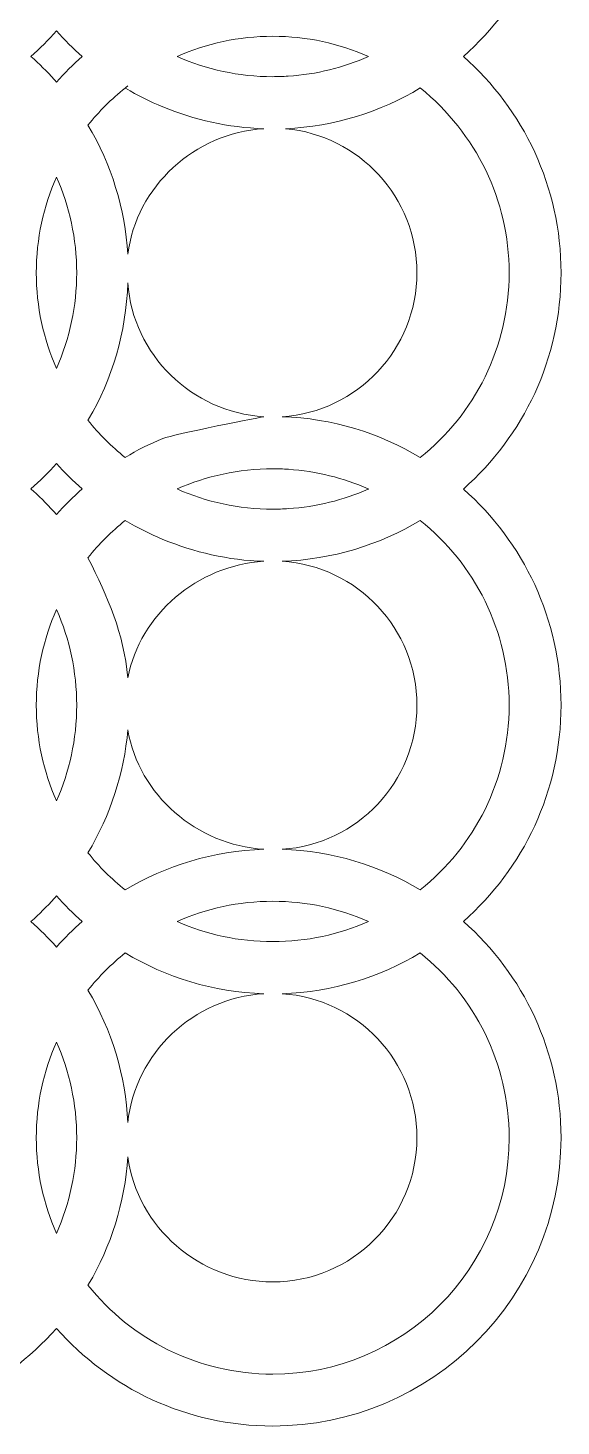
# Model space of a CAD drawing. Header units: centimetres. Extents: x -52 to 52, y -40 to 40.
# Drawn here: x 33.6 to 52.09, y -40 to 8.49 of the extents above; entities that cross this region are included whole.
import ezdxf

# ---------------------------------------------------------------- set-up
doc = ezdxf.new("R2010")
doc.units = ezdxf.units.CM
doc.header["$MEASUREMENT"] = 0
doc.layers.add('layer 1', color=7, linetype='Continuous')

msp = doc.modelspace()

# ---------------------------------------------------------------- linework, layer by layer
at = {"layer": 'layer 1', "color": 177, "lineweight": 9}
for points, knots in [([(5.47965, 7.4999), (5.47965, 7.4999), (5.47954, 7.5), (5.47954, 7.5), (5.47954, 7.5), (5.47954, 7.5), (5.47952, 7.50002), (5.47952, 7.50002), (5.47952, 7.50002), (3.40316, 9.33253), (2.09334, 12.01361), (2.09334, 15), (2.09334, 15), (2.09334, 17.98637), (3.40314, 20.66749), (5.4795, 22.50002), (5.4795, 22.50002), (5.4795, 22.50002), (5.4795, 22.50002), (5.4795, 22.50002), (5.4795, 22.50002), (3.40314, 24.33252), (2.09334, 27.01362), (2.09334, 30), (2.09334, 30), (2.09334, 35.52191), (6.57141, 40), (12.09334, 40), (12.09334, 40), (15.0798, 40), (17.7608, 38.69022), (19.59331, 36.61379), (19.59331, 36.61379), (21.42583, 38.69018), (24.10693, 40), (27.09334, 40), (27.09334, 40), (30.07974, 40), (32.7608, 38.69015), (34.59331, 36.61378), (34.59331, 36.61378), (36.42584, 38.69017), (39.10694, 40), (42.09334, 40), (42.09334, 40), (47.61527, 40), (52.09334, 35.52191), (52.09334, 30), (52.09334, 30), (52.09334, 27.0136), (50.78342, 24.33263), (48.70705, 22.50011), (48.70705, 22.50011), (50.78348, 20.66758), (52.09334, 17.98644), (52.09334, 15), (52.09334, 15), (52.09334, 12.0136), (50.78351, 9.33253), (48.70713, 7.50002), (48.70713, 7.50002), (50.78353, 5.66749), (52.09334, 2.98639), (52.09334, 0), (52.09334, 0), (52.09334, -2.98645), (50.78357, -5.66906), (48.70713, -7.50157), (48.70713, -7.50157), (50.78352, -9.3341), (52.09334, -12.0136), (52.09334, -15), (52.09334, -15), (52.09334, -17.98639), (50.78349, -20.66746), (48.70712, -22.49997), (48.70712, -22.49997), (50.78351, -24.33252), (52.09334, -27.01361), (52.09334, -30), (52.09334, -30), (52.09334, -35.52191), (47.61527, -40), (42.09334, -40), (42.09334, -40), (39.10693, -40), (36.42582, -38.69018), (34.5933, -36.61379), (34.5933, -36.61379), (32.76079, -38.69023), (30.0798, -40), (27.09334, -40), (27.09334, -40), (24.10693, -40), (21.42586, -38.69019), (19.59334, -36.6138), (19.59334, -36.6138), (17.76082, -38.69017), (15.07973, -40), (12.09334, -40), (12.09334, -40), (6.57141, -40), (2.09334, -35.52191), (2.09334, -30), (2.09334, -30), (2.09334, -27.01361), (3.40317, -24.33253), (5.47954, -22.50001), (5.47954, -22.50001), (5.47954, -22.50001), (5.47951, -22.49998), (5.47951, -22.49998), (5.47951, -22.49998), (3.40316, -20.66748), (2.09334, -17.98638), (2.09334, -15), (2.09334, -15), (2.09334, -12.01362), (3.40315, -9.3325), (5.47951, -7.49998), (5.47951, -7.49998), (5.47951, -7.49998), (5.47954, -7.49995), (5.47954, -7.49995)], [0, 0, 0, 0, 0.03125, 0.03125, 0.03125, 0.03125, 0.0625, 0.0625, 0.0625, 0.0625, 0.09375, 0.09375, 0.09375, 0.09375, 0.125, 0.125, 0.125, 0.125, 0.15625, 0.15625, 0.15625, 0.15625, 0.1875, 0.1875, 0.1875, 0.1875, 0.21875, 0.21875, 0.21875, 0.21875, 0.25, 0.25, 0.25, 0.25, 0.28125, 0.28125, 0.28125, 0.28125, 0.3125, 0.3125, 0.3125, 0.3125, 0.34375, 0.34375, 0.34375, 0.34375, 0.375, 0.375, 0.375, 0.375, 0.40625, 0.40625, 0.40625, 0.40625, 0.4375, 0.4375, 0.4375, 0.4375, 0.46875, 0.46875, 0.46875, 0.46875, 0.5, 0.5, 0.5, 0.5, 0.53125, 0.53125, 0.53125, 0.53125, 0.5625, 0.5625, 0.5625, 0.5625, 0.59375, 0.59375, 0.59375, 0.59375, 0.625, 0.625, 0.625, 0.625, 0.65625, 0.65625, 0.65625, 0.65625, 0.6875, 0.6875, 0.6875, 0.6875, 0.71875, 0.71875, 0.71875, 0.71875, 0.75, 0.75, 0.75, 0.75, 0.78125, 0.78125, 0.78125, 0.78125, 0.8125, 0.8125, 0.8125, 0.8125, 0.84375, 0.84375, 0.84375, 0.84375, 0.875, 0.875, 0.875, 0.875, 0.90625, 0.90625, 0.90625, 0.90625, 0.9375, 0.9375, 0.9375, 0.9375, 1, 1, 1, 1]), ([(35.47952, 7.5), (35.16611, 7.22339), (34.86994, 6.92724), (34.59333, 6.61383), (34.59333, 6.61383), (34.59333, 6.61383), (34.59333, 6.61383), (34.59333, 6.61383), (34.59333, 6.61383), (34.56697, 6.64019), (34.54274, 6.67076), (34.5177, 6.6985), (34.5177, 6.6985), (34.5177, 6.6985), (34.51766, 6.69854), (34.51766, 6.69854), (34.51766, 6.69854), (34.51766, 6.69854), (34.51765, 6.69855), (34.51765, 6.69855), (34.51765, 6.69855), (34.51765, 6.69855), (34.51764, 6.69856), (34.51764, 6.69856), (34.51764, 6.69856), (34.51764, 6.69856), (34.51764, 6.69857), (34.51764, 6.69857), (34.51764, 6.69857), (34.51764, 6.69857), (34.51763, 6.69858), (34.51763, 6.69858), (34.51763, 6.69858), (34.26286, 6.98077), (33.99225, 7.24839), (33.70716, 7.50001), (33.70716, 7.50001), (33.70716, 7.50001), (33.70716, 7.50001), (33.70716, 7.50001), (33.70716, 7.50001), (34.02054, 7.7766), (34.31677, 8.07289), (34.59333, 8.3862), (34.59333, 8.3862), (34.86994, 8.07279), (35.16609, 7.77663), (35.4795, 7.50002), (35.4795, 7.50002), (35.4795, 7.50002), (35.47952, 7.5), (35.47952, 7.5)], [0, 0, 0, 0, 0.07142857, 0.07142857, 0.07142857, 0.07142857, 0.14285714, 0.14285714, 0.14285714, 0.14285714, 0.21428571, 0.21428571, 0.21428571, 0.21428571, 0.28571429, 0.28571429, 0.28571429, 0.28571429, 0.35714286, 0.35714286, 0.35714286, 0.35714286, 0.42857143, 0.42857143, 0.42857143, 0.42857143, 0.5, 0.5, 0.5, 0.5, 0.57142857, 0.57142857, 0.57142857, 0.57142857, 0.64285714, 0.64285714, 0.64285714, 0.64285714, 0.71428571, 0.71428571, 0.71428571, 0.71428571, 0.78571429, 0.78571429, 0.78571429, 0.78571429, 0.85714286, 0.85714286, 0.85714286, 0.85714286, 1, 1, 1, 1]), ([(45.41291, 7.50002), (44.55245, 7.1185), (43.61408, 6.88072), (42.62841, 6.8172), (42.62841, 6.8172), (42.45151, 6.8058), (42.27311, 6.8), (42.09334, 6.8), (42.09334, 6.8), (40.91196, 6.8), (39.78863, 7.04998), (38.77378, 7.4999), (38.77378, 7.4999), (38.77382, 7.49992), (38.77386, 7.49993), (38.77389, 7.49994), (38.77389, 7.49994), (38.77389, 7.49994), (38.77403, 7.5), (38.77403, 7.5), (38.77403, 7.5), (39.78885, 7.94995), (40.91195, 8.2), (42.09334, 8.2), (42.09334, 8.2), (43.27481, 8.2), (44.39802, 7.94999), (45.41291, 7.50002)], [0, 0, 0, 0, 0.125, 0.125, 0.125, 0.125, 0.25, 0.25, 0.25, 0.25, 0.375, 0.375, 0.375, 0.375, 0.5, 0.5, 0.5, 0.5, 0.625, 0.625, 0.625, 0.625, 0.75, 0.75, 0.75, 0.75, 1, 1, 1, 1]), ([(35.68611, 5.11726), (35.68611, 5.11726), (35.68613, 5.11728), (35.68613, 5.11728), (35.68613, 5.11728), (35.68613, 5.11728), (35.68613, 5.11729), (35.68613, 5.11729), (35.68613, 5.11729), (36.06701, 5.59352), (36.49994, 6.02626), (36.97618, 6.40713), (36.97618, 6.40713), (36.97618, 6.40713), (36.97628, 6.40721), (36.97628, 6.40721), (36.97628, 6.40721), (37.00631, 6.43123), (37.03653, 6.45506), (37.06691, 6.47866)], [0, 0, 0, 0, 0.16666667, 0.16666667, 0.16666667, 0.16666667, 0.33333333, 0.33333333, 0.33333333, 0.33333333, 0.5, 0.5, 0.5, 0.5, 0.66666667, 0.66666667, 0.66666667, 0.66666667, 1, 1, 1, 1]), ([(35.68612, 5.11731), (35.68612, 5.11731), (35.68613, 5.11729), (35.68613, 5.11729), (35.68613, 5.11729), (35.68613, 5.11729), (35.68615, 5.11726), (35.68615, 5.11726), (35.68615, 5.11726), (36.50186, 3.75069), (36.96731, 2.22478), (37.06738, 0.63866), (37.06738, 0.63866), (37.36825, 2.99747), (39.37974, 4.84815), (41.78323, 4.99528), (41.78323, 4.99528), (40.54716, 5.03296), (39.36742, 5.30456), (38.28342, 5.75172), (38.28342, 5.75172), (37.83419, 5.93704), (37.40141, 6.15409), (36.98788, 6.40017), (36.98788, 6.40017), (36.98788, 6.40017), (36.98787, 6.40017), (36.98787, 6.40017), (36.98787, 6.40017), (36.98787, 6.40017), (36.9862, 6.40116), (36.9862, 6.40116), (36.9862, 6.40116), (36.9862, 6.40116), (36.97618, 6.40713), (36.97618, 6.40713), (36.97618, 6.40713), (36.97618, 6.40713), (36.97605, 6.40721), (36.97605, 6.40721)], [0, 0, 0, 0, 0.09090909, 0.09090909, 0.09090909, 0.09090909, 0.18181818, 0.18181818, 0.18181818, 0.18181818, 0.27272727, 0.27272727, 0.27272727, 0.27272727, 0.36363636, 0.36363636, 0.36363636, 0.36363636, 0.45454545, 0.45454545, 0.45454545, 0.45454545, 0.54545455, 0.54545455, 0.54545455, 0.54545455, 0.63636364, 0.63636364, 0.63636364, 0.63636364, 0.72727273, 0.72727273, 0.72727273, 0.72727273, 0.81818182, 0.81818182, 0.81818182, 0.81818182, 1, 1, 1, 1]), ([(42.41956, -4.99304), (45.02854, -4.82491), (47.09334, -2.65134), (47.09334, 0), (47.09334, 0), (47.09334, 2.61164), (45.08997, 4.77063), (42.5364, 4.99517), (42.5364, 4.99517), (44.23958, 5.06983), (45.83232, 5.58451), (47.21059, 6.40722), (47.21059, 6.40722), (47.21059, 6.40722), (47.21061, 6.40723), (47.21061, 6.40723), (47.21061, 6.40723), (49.15062, 4.83525), (50.29334, 2.50627), (50.29334, 0), (50.29334, 0), (50.29334, -2.59256), (49.08962, -4.9044), (47.21059, -6.40716), (47.21059, -6.40716), (45.80087, -5.56568), (44.16671, -5.04907), (42.41956, -4.99304)], [0, 0, 0, 0, 0.125, 0.125, 0.125, 0.125, 0.25, 0.25, 0.25, 0.25, 0.375, 0.375, 0.375, 0.375, 0.5, 0.5, 0.5, 0.5, 0.625, 0.625, 0.625, 0.625, 0.75, 0.75, 0.75, 0.75, 1, 1, 1, 1]), ([(34.59332, -3.31957), (35.05435, -2.2722), (35.29334, -1.14482), (35.29334, 0), (35.29334, 0), (35.29334, 1.18146), (35.0433, 2.30468), (34.59332, 3.31959), (34.59332, 3.31959), (34.14334, 2.30469), (33.89334, 1.18147), (33.89334, 0), (33.89334, 0), (33.89334, -1.18147), (34.14334, -2.30468), (34.59332, -3.31957)], [0, 0, 0, 0, 0.2, 0.2, 0.2, 0.2, 0.4, 0.4, 0.4, 0.4, 0.6, 0.6, 0.6, 0.6, 1, 1, 1, 1]), ([(35.68603, -5.11713), (36.06693, -5.5934), (36.49989, -6.02622), (36.97616, -6.40711), (36.97616, -6.40711), (36.97616, -6.40711), (36.97616, -6.40711), (36.97616, -6.40711), (36.97616, -6.40711), (37.38539, -6.15135), (37.83633, -5.93627), (38.28188, -5.7524), (38.28188, -5.7524), (38.66377, -5.5948), (41.76493, -4.99658), (41.7833, -4.99296), (41.7833, -4.99296), (39.28555, -4.84004), (37.2436, -2.84528), (37.0669, -0.35401), (37.0669, -0.35401), (37.00617, -2.07514), (36.53031, -3.69044), (35.70592, -5.08379), (35.70592, -5.08379), (35.70592, -5.08379), (35.70591, -5.08381), (35.70591, -5.08381), (35.70591, -5.08381), (35.69934, -5.09491), (35.69282, -5.10604), (35.6862, -5.11713), (35.6862, -5.11713), (35.6862, -5.11713), (35.68618, -5.11717), (35.68618, -5.11717), (35.68618, -5.11717), (35.68618, -5.11717), (35.68615, -5.11722), (35.68615, -5.11722)], [0, 0, 0, 0, 0.09090909, 0.09090909, 0.09090909, 0.09090909, 0.18181818, 0.18181818, 0.18181818, 0.18181818, 0.27272727, 0.27272727, 0.27272727, 0.27272727, 0.36363636, 0.36363636, 0.36363636, 0.36363636, 0.45454545, 0.45454545, 0.45454545, 0.45454545, 0.54545455, 0.54545455, 0.54545455, 0.54545455, 0.63636364, 0.63636364, 0.63636364, 0.63636364, 0.72727273, 0.72727273, 0.72727273, 0.72727273, 0.81818182, 0.81818182, 0.81818182, 0.81818182, 1, 1, 1, 1]), ([(34.59334, -6.61381), (34.31674, -6.9272), (34.02055, -7.22343), (33.70716, -7.49998), (33.70716, -7.49998), (33.70716, -7.49998), (33.70716, -7.49998), (33.70716, -7.49998), (33.70716, -7.49998), (33.70716, -7.49998), (33.70717, -7.49999), (33.70717, -7.49999), (33.70717, -7.49999), (33.73582, -7.52528), (33.76431, -7.55075), (33.79267, -7.57636), (33.79267, -7.57636), (33.79267, -7.57636), (33.79268, -7.57637), (33.79268, -7.57637), (33.79268, -7.57637), (33.79268, -7.57637), (33.79269, -7.57637), (33.79269, -7.57637), (33.79269, -7.57637), (33.79269, -7.57637), (33.7927, -7.57638), (33.7927, -7.57638), (33.7927, -7.57638), (34.07462, -7.83097), (34.34186, -8.10147), (34.59323, -8.38629), (34.59323, -8.38629), (34.59323, -8.38629), (34.59334, -8.38617), (34.59334, -8.38617), (34.59334, -8.38617), (34.86994, -8.07276), (35.1661, -7.77658), (35.47951, -7.49998), (35.47951, -7.49998), (35.47951, -7.49998), (35.47951, -7.49998), (35.47951, -7.49998), (35.47951, -7.49998), (35.16603, -7.22331), (34.87, -6.92729), (34.59334, -6.61381), (34.59334, -6.61381), (34.59334, -6.61381), (34.59331, -6.61378), (34.59331, -6.61378)], [0, 0, 0, 0, 0.07142857, 0.07142857, 0.07142857, 0.07142857, 0.14285714, 0.14285714, 0.14285714, 0.14285714, 0.21428571, 0.21428571, 0.21428571, 0.21428571, 0.28571429, 0.28571429, 0.28571429, 0.28571429, 0.35714286, 0.35714286, 0.35714286, 0.35714286, 0.42857143, 0.42857143, 0.42857143, 0.42857143, 0.5, 0.5, 0.5, 0.5, 0.57142857, 0.57142857, 0.57142857, 0.57142857, 0.64285714, 0.64285714, 0.64285714, 0.64285714, 0.71428571, 0.71428571, 0.71428571, 0.71428571, 0.78571429, 0.78571429, 0.78571429, 0.78571429, 0.85714286, 0.85714286, 0.85714286, 0.85714286, 1, 1, 1, 1]), ([(45.41292, -7.49997), (45.41292, -7.49997), (45.40035, -7.49445), (45.40035, -7.49445), (45.40035, -7.49445), (44.54517, -7.117), (43.61332, -6.88147), (42.63475, -6.81764), (42.63475, -6.81764), (42.45577, -6.80597), (42.27526, -6.8), (42.09334, -6.8), (42.09334, -6.8), (40.91195, -6.8), (39.78882, -7.05006), (38.774, -7.50002), (38.774, -7.50002), (38.774, -7.50002), (38.77398, -7.50002), (38.77397, -7.50002)], [0, 0, 0, 0, 0.16666667, 0.16666667, 0.16666667, 0.16666667, 0.33333333, 0.33333333, 0.33333333, 0.33333333, 0.5, 0.5, 0.5, 0.5, 0.66666667, 0.66666667, 0.66666667, 0.66666667, 1, 1, 1, 1]), ([(45.41295, -7.49998), (45.41295, -7.49998), (45.4005, -7.50546), (45.4005, -7.50546), (45.4005, -7.50546), (44.54508, -7.88304), (43.61297, -8.11867), (42.63412, -8.18244), (42.63412, -8.18244), (42.45535, -8.19409), (42.27505, -8.2), (42.09334, -8.2), (42.09334, -8.2), (40.91194, -8.2), (39.78884, -7.94995), (38.774, -7.50002)], [0, 0, 0, 0, 0.2, 0.2, 0.2, 0.2, 0.4, 0.4, 0.4, 0.4, 0.6, 0.6, 0.6, 0.6, 1, 1, 1, 1]), ([(37.06708, -14.05121), (37.49153, -11.84243), (39.48613, -10.15009), (41.78323, -10.00944), (41.78323, -10.00944), (40.5465, -9.97176), (39.36613, -9.69512), (38.28169, -9.24756), (38.28169, -9.24756), (37.82897, -9.06071), (37.39895, -8.83947), (36.97619, -8.59286), (36.97619, -8.59286), (36.97619, -8.59286), (36.97619, -8.59286), (36.97619, -8.59286), (36.97619, -8.59286), (36.49996, -8.97373), (36.06702, -9.40649), (35.68614, -9.88271), (35.68614, -9.88271), (36.38398, -11.27839), (36.91835, -12.47174), (37.06708, -14.05121)], [0, 0, 0, 0, 0.14285714, 0.14285714, 0.14285714, 0.14285714, 0.28571429, 0.28571429, 0.28571429, 0.28571429, 0.42857143, 0.42857143, 0.42857143, 0.42857143, 0.57142857, 0.57142857, 0.57142857, 0.57142857, 0.71428571, 0.71428571, 0.71428571, 0.71428571, 1, 1, 1, 1]), ([(42.41956, -10.00767), (44.16671, -9.95163), (45.80084, -9.43425), (47.21057, -8.59277), (47.21057, -8.59277), (49.08956, -10.09554), (50.29334, -12.40748), (50.29334, -15), (50.29334, -15), (50.29334, -17.59251), (49.08956, -19.90444), (47.21059, -21.4072), (47.21059, -21.4072), (45.80087, -20.56572), (44.1667, -20.05129), (42.41956, -19.99525), (42.41956, -19.99525), (45.02853, -19.82712), (47.09334, -17.65133), (47.09334, -15), (47.09334, -15), (47.09334, -12.34867), (45.02856, -10.1758), (42.41956, -10.00767)], [0, 0, 0, 0, 0.14285714, 0.14285714, 0.14285714, 0.14285714, 0.28571429, 0.28571429, 0.28571429, 0.28571429, 0.42857143, 0.42857143, 0.42857143, 0.42857143, 0.57142857, 0.57142857, 0.57142857, 0.57142857, 0.71428571, 0.71428571, 0.71428571, 0.71428571, 1, 1, 1, 1]), ([(34.59331, -11.68039), (34.14332, -12.6953), (33.89334, -13.81853), (33.89334, -15), (33.89334, -15), (33.89334, -16.18148), (34.14334, -17.3047), (34.59333, -18.3196)], [0, 0, 0, 0, 0.33333333, 0.33333333, 0.33333333, 0.33333333, 1, 1, 1, 1]), ([(34.59335, -11.68042), (34.59335, -11.68042), (34.60328, -11.703), (34.60328, -11.703), (34.60328, -11.703), (34.60328, -11.703), (34.60328, -11.70301), (34.60328, -11.70301), (34.60328, -11.70301), (34.60328, -11.70301), (34.60328, -11.70302), (34.60328, -11.70302), (34.60328, -11.70302), (34.60328, -11.70302), (34.60332, -11.70309), (34.60332, -11.70309), (34.60332, -11.70309), (34.60332, -11.70309), (34.60332, -11.7031), (34.60332, -11.7031), (34.60332, -11.7031), (34.60332, -11.7031), (34.60332, -11.70311), (34.60332, -11.70311), (34.60332, -11.70311), (35.047, -12.71207), (35.29334, -13.82733), (35.29334, -15), (35.29334, -15), (35.29334, -16.18147), (35.04334, -17.30468), (34.59334, -18.31958)], [0, 0, 0, 0, 0.11111111, 0.11111111, 0.11111111, 0.11111111, 0.22222222, 0.22222222, 0.22222222, 0.22222222, 0.33333333, 0.33333333, 0.33333333, 0.33333333, 0.44444444, 0.44444444, 0.44444444, 0.44444444, 0.55555556, 0.55555556, 0.55555556, 0.55555556, 0.66666667, 0.66666667, 0.66666667, 0.66666667, 0.77777778, 0.77777778, 0.77777778, 0.77777778, 1, 1, 1, 1]), ([(37.06698, -15.85458), (36.93962, -17.35854), (36.45967, -18.82132), (35.68613, -20.11725), (35.68613, -20.11725), (36.06703, -20.59352), (36.49982, -21.02627), (36.97607, -21.40715), (36.97607, -21.40715), (38.39154, -20.56224), (40.02811, -20.04814), (41.78324, -19.99533), (41.78324, -19.99533), (39.45127, -19.85495), (37.45574, -18.11096), (37.06698, -15.85458)], [0, 0, 0, 0, 0.2, 0.2, 0.2, 0.2, 0.4, 0.4, 0.4, 0.4, 0.6, 0.6, 0.6, 0.6, 1, 1, 1, 1]), ([(34.59333, -23.38617), (34.31683, -23.07274), (34.02052, -22.77654), (33.70715, -22.49998), (33.70715, -22.49998), (33.70715, -22.49998), (33.70715, -22.49998), (33.70715, -22.49998), (33.70715, -22.49998), (33.9924, -22.24824), (34.26316, -21.98048), (34.51806, -21.69812), (34.51806, -21.69812), (34.51806, -21.69812), (34.51808, -21.6981), (34.51808, -21.6981), (34.51808, -21.6981), (34.51808, -21.6981), (34.5181, -21.69808), (34.5181, -21.69808), (34.5181, -21.69808), (34.5181, -21.69808), (34.51811, -21.69806), (34.51811, -21.69806), (34.51811, -21.69806), (34.52371, -21.69186), (34.59332, -21.61381), (34.59332, -21.61381), (34.59332, -21.61381), (34.86993, -21.92722), (35.16611, -22.22336), (35.47952, -22.49997), (35.47952, -22.49997), (35.16611, -22.77659), (34.86994, -23.07275), (34.59333, -23.38617)], [0, 0, 0, 0, 0.1, 0.1, 0.1, 0.1, 0.2, 0.2, 0.2, 0.2, 0.3, 0.3, 0.3, 0.3, 0.4, 0.4, 0.4, 0.4, 0.5, 0.5, 0.5, 0.5, 0.6, 0.6, 0.6, 0.6, 0.7, 0.7, 0.7, 0.7, 0.8, 0.8, 0.8, 0.8, 1, 1, 1, 1]), ([(38.77374, -22.49998), (39.78866, -22.94998), (40.91186, -23.2), (42.09334, -23.2), (42.09334, -23.2), (43.27481, -23.2), (44.398, -22.94997), (45.4129, -22.49998), (45.4129, -22.49998), (44.39802, -22.05), (43.27481, -21.8), (42.09334, -21.8), (42.09334, -21.8), (40.91188, -21.8), (39.78865, -22.05), (38.77374, -22.49998)], [0, 0, 0, 0, 0.2, 0.2, 0.2, 0.2, 0.4, 0.4, 0.4, 0.4, 0.6, 0.6, 0.6, 0.6, 1, 1, 1, 1]), ([(41.78323, -25.00473), (39.33909, -25.1542), (37.31784, -27.0608), (37.06686, -29.47474), (37.06686, -29.47474), (36.99346, -27.86462), (36.51117, -26.26494), (35.68611, -24.88274), (35.68611, -24.88274), (36.06697, -24.40653), (36.49983, -23.97366), (36.97605, -23.59279), (36.97605, -23.59279), (38.39015, -24.43689), (40.03004, -24.9513), (41.78323, -25.00473)], [0, 0, 0, 0, 0.2, 0.2, 0.2, 0.2, 0.4, 0.4, 0.4, 0.4, 0.6, 0.6, 0.6, 0.6, 1, 1, 1, 1]), ([(37.06835, -30.66143), (37.39159, -33.11044), (39.5562, -35), (42.09334, -35), (42.09334, -35), (44.85431, -35), (47.09334, -32.76096), (47.09334, -30), (47.09334, -30), (47.09334, -27.34866), (45.02854, -25.17447), (42.41956, -25.00634), (42.41956, -25.00634), (44.16673, -24.95029), (45.8009, -24.43428), (47.21063, -23.59279), (47.21063, -23.59279), (49.08961, -25.09556), (50.29334, -27.40749), (50.29334, -30), (50.29334, -30), (50.29334, -34.52797), (46.62131, -38.2), (42.09334, -38.2), (42.09334, -38.2), (39.50083, -38.2), (37.18889, -36.99626), (35.68613, -35.11727), (35.68613, -35.11727), (35.69314, -35.10553), (35.70006, -35.09373), (35.70703, -35.08196), (35.70703, -35.08196), (35.70703, -35.08196), (35.70704, -35.08194), (35.70704, -35.08194), (35.70704, -35.08194), (36.48246, -33.77069), (36.96354, -32.26836), (37.06835, -30.66143)], [0, 0, 0, 0, 0.09090909, 0.09090909, 0.09090909, 0.09090909, 0.18181818, 0.18181818, 0.18181818, 0.18181818, 0.27272727, 0.27272727, 0.27272727, 0.27272727, 0.36363636, 0.36363636, 0.36363636, 0.36363636, 0.45454545, 0.45454545, 0.45454545, 0.45454545, 0.54545455, 0.54545455, 0.54545455, 0.54545455, 0.63636364, 0.63636364, 0.63636364, 0.63636364, 0.72727273, 0.72727273, 0.72727273, 0.72727273, 0.81818182, 0.81818182, 0.81818182, 0.81818182, 1, 1, 1, 1]), ([(34.59332, -26.68041), (35.04331, -27.69531), (35.29334, -28.81853), (35.29334, -30), (35.29334, -30), (35.29334, -31.14291), (35.05521, -32.2744), (34.59331, -33.31957), (34.59331, -33.31957), (34.14333, -32.30469), (33.89334, -31.18147), (33.89334, -30), (33.89334, -30), (33.89334, -28.81853), (34.14333, -27.69532), (34.59332, -26.68041)], [0, 0, 0, 0, 0.2, 0.2, 0.2, 0.2, 0.4, 0.4, 0.4, 0.4, 0.6, 0.6, 0.6, 0.6, 1, 1, 1, 1])]:
    msp.add_open_spline(points, degree=3, knots=knots, dxfattribs=at)

doc.saveas('drawing.dxf')
